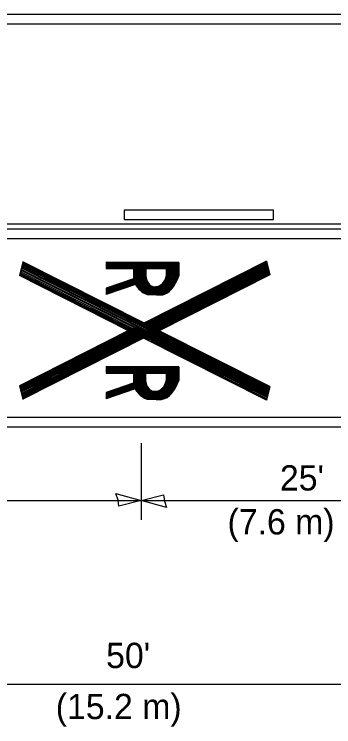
# Model space of a CAD drawing. Extents: x 783925 to 785285, y 2248 to 2688.
# Drawn here: x 784133.6 to 784163.9, y 2431 to 2498.5 of the extents above; entities that cross this region are included whole.
import ezdxf

# ---------------------------------------------------------------- set-up
doc = ezdxf.new("R2010")
doc.units = 0
for name, color, linetype in [('Alignment_EX_50 Notation', 7, 'Continuous'), ('Design_EX_Roadway Dimensions', 7, 'Continuous'), ('Topo_PMK Symbols', 7, 'Continuous')]:
    doc.layers.add(name, color=color, linetype=linetype)

msp = doc.modelspace()

# ---------------------------------------------------------------- linework, layer by layer
at = {"layer": 'Alignment_EX_50 Notation'}
msp.add_line((784104.699, 2478.651), (784202.062, 2478.651), dxfattribs=at)
at = {"layer": 'Design_EX_Roadway Dimensions'}
for p, q in [((784145.653, 2457.868), (784145.653, 2450.588)), ((784115.818, 2452.408), (784145.653, 2452.408)), ((784145.653, 2452.408), (784176.12, 2452.408)), ((784115.818, 2434.992), (784176.12, 2434.992))]:
    msp.add_line(p, q, dxfattribs=at)
for points in [[(784143.253, 2453.075), (784145.653, 2452.408), (784143.524, 2451.875), (784143.45, 2452.464)], [(784148.053, 2451.741), (784145.653, 2452.408), (784147.782, 2452.941), (784147.856, 2452.352)]]:
    msp.add_lwpolyline(points, close=True, dxfattribs=at)
at = {"layer": 'Topo_PMK Symbols'}
for p, q in [((784097.248, 2498.537), (784199.754, 2498.537)), ((784097.248, 2497.638), (784199.604, 2497.638)), ((784134.428, 2475.044), (784134.097, 2473.749)), ((784134.487, 2475.01), (784134.243, 2474.052)), ((784134.546, 2474.981), (784134.39, 2474.36)), ((784145.905, 2469.255), (784134.428, 2475.044)), ((784134.608, 2474.95), (784134.512, 2474.573)), ((784134.616, 2474.78), (784134.572, 2474.801)), ((784146.028, 2469.026), (784134.618, 2474.78)), ((784145.97, 2469.13), (784134.646, 2474.84)), ((784142.336, 2475.036), (784142.336, 2475.036)), ((784149.231, 2475.002), (784142.336, 2475.036)), ((784142.336, 2475.036), (784142.336, 2474.417)), ((784149.231, 2474.969), (784142.336, 2475.003)), ((784149.231, 2474.919), (784142.336, 2474.952)), ((784149.229, 2474.871), (784142.336, 2474.904)), ((784149.229, 2474.82), (784142.336, 2474.854)), ((784149.229, 2474.77), (784142.336, 2474.806)), ((784157.535, 2475.123), (784145.902, 2469.252)), ((784157.554, 2475.058), (784145.931, 2469.192)), ((784157.578, 2474.958), (784145.977, 2469.106)), ((784157.605, 2474.861), (784146.021, 2469.017)), ((784149.231, 2475.002), (784149.231, 2473.731)), ((784157.535, 2475.123), (784157.865, 2473.829)), ((784145.019, 2468.795), (784134.32, 2474.192)), ((784145.127, 2468.832), (784134.357, 2474.266)), ((784146.159, 2468.544), (784134.454, 2474.448)), ((784146.135, 2468.472), (784134.476, 2474.352)), ((784146.188, 2468.667), (784134.507, 2474.561)), ((784146.214, 2468.746), (784134.543, 2474.633)), ((784134.582, 2474.708), (784134.552, 2474.724)), ((784146.224, 2468.835), (784134.58, 2474.706)), ((784149.229, 2474.721), (784142.336, 2474.756)), ((784149.229, 2474.672), (784142.336, 2474.706)), ((784149.229, 2474.621), (784142.336, 2474.656)), ((784149.226, 2474.571), (784142.336, 2474.607)), ((784149.226, 2474.523), (784142.336, 2474.556)), ((784149.226, 2474.472), (784142.336, 2474.508)), ((784149.226, 2474.424), (784142.336, 2474.458)), ((784142.336, 2474.417), (784144.93, 2474.417)), ((784144.93, 2474.417), (784144.93, 2473.44)), ((784144.969, 2474.446), (784144.969, 2472.942)), ((784145.019, 2474.446), (784145.019, 2472.942)), ((784145.067, 2474.446), (784145.067, 2472.942)), ((784145.118, 2474.446), (784145.118, 2472.942)), ((784145.166, 2474.446), (784145.166, 2472.972)), ((784145.216, 2474.446), (784145.216, 2473.008)), ((784145.266, 2474.446), (784145.266, 2473.042)), ((784145.316, 2474.446), (784145.316, 2473.078)), ((784145.365, 2474.433), (784145.365, 2473.137)), ((784145.415, 2474.446), (784145.415, 2473.692)), ((784145.466, 2474.446), (784145.466, 2473.685)), ((784145.514, 2474.446), (784145.514, 2473.704)), ((784145.562, 2474.446), (784145.562, 2473.7)), ((784145.562, 2474.446), (784145.562, 2473.704)), ((784145.612, 2474.434), (784145.612, 2473.695)), ((784145.662, 2474.439), (784145.662, 2473.695)), ((784145.712, 2474.446), (784145.712, 2473.707)), ((784145.762, 2474.446), (784145.762, 2473.712)), ((784145.811, 2474.434), (784145.811, 2473.743)), ((784145.862, 2474.441), (784145.862, 2473.743)), ((784145.91, 2474.432), (784145.91, 2473.743)), ((784145.96, 2474.432), (784145.96, 2473.743)), ((784146.008, 2474.429), (784146.008, 2473.743)), ((784146.058, 2474.415), (784146.058, 2473.743)), ((784157.629, 2474.763), (784146.066, 2468.928)), ((784157.641, 2474.714), (784146.087, 2468.883)), ((784146.092, 2474.388), (784146.092, 2473.743)), ((784148.066, 2474.368), (784146.092, 2474.388)), ((784157.509, 2474.537), (784146.992, 2469.228)), ((784157.554, 2474.448), (784147.036, 2469.142)), ((784157.708, 2474.139), (784147.47, 2468.974)), ((784157.665, 2474.228), (784147.501, 2469.099)), ((784157.62, 2474.316), (784147.534, 2469.227)), ((784157.593, 2474.374), (784147.546, 2469.3)), ((784148.066, 2473.778), (784148.066, 2474.397)), ((784148.106, 2473.781), (784148.106, 2474.4)), ((784148.149, 2474.415), (784148.149, 2473.656)), ((784148.206, 2474.415), (784148.206, 2473.656)), ((784148.254, 2474.415), (784148.254, 2473.656)), ((784148.31, 2474.415), (784148.31, 2473.656)), ((784148.36, 2474.415), (784148.36, 2473.656)), ((784148.404, 2474.415), (784148.404, 2473.656)), ((784148.456, 2474.415), (784148.456, 2473.656)), ((784148.506, 2474.415), (784148.506, 2473.656)), ((784148.556, 2474.415), (784148.556, 2473.656)), ((784148.605, 2474.415), (784148.605, 2473.656)), ((784148.655, 2474.415), (784148.655, 2473.656)), ((784148.701, 2474.415), (784148.701, 2473.626)), ((784148.751, 2474.417), (784148.751, 2473.419)), ((784148.8, 2474.415), (784148.8, 2473.282)), ((784148.851, 2474.415), (784148.851, 2473.376)), ((784148.9, 2474.418), (784148.9, 2473.498)), ((784148.95, 2474.411), (784148.95, 2473.625)), ((784148.998, 2474.417), (784148.998, 2473.656)), ((784149.049, 2474.412), (784149.049, 2473.656)), ((784149.097, 2474.415), (784149.097, 2473.764)), ((784149.147, 2474.411), (784149.147, 2473.764)), ((784149.196, 2474.417), (784149.196, 2473.764)), ((784157.506, 2474.634), (784157.564, 2474.411)), ((784157.552, 2474.66), (784157.66, 2474.235)), ((784157.595, 2474.688), (784157.758, 2474.045)), ((784144.458, 2468.523), (784134.097, 2473.749)), ((784144.513, 2468.532), (784134.112, 2473.778)), ((784144.626, 2468.586), (784134.14, 2473.875)), ((784144.753, 2468.633), (784134.17, 2473.971)), ((784144.897, 2468.709), (784134.26, 2474.073)), ((784144.93, 2473.44), (784142.335, 2472.562)), ((784145.413, 2473.462), (784145.413, 2473.137)), ((784157.865, 2473.829), (784147.347, 2468.523)), ((784157.844, 2473.872), (784147.375, 2468.592)), ((784157.799, 2473.964), (784147.405, 2468.717)), ((784157.754, 2474.051), (784147.44, 2468.846)), ((784145.114, 2472.921), (784142.335, 2471.978)), ((784145.122, 2472.893), (784142.335, 2471.948)), ((784144.954, 2473.414), (784142.346, 2472.531)), ((784144.957, 2473.361), (784142.362, 2472.483)), ((784144.971, 2473.316), (784142.377, 2472.437)), ((784144.954, 2473.258), (784142.392, 2472.389)), ((784144.952, 2473.203), (784142.408, 2472.344)), ((784144.957, 2473.152), (784142.425, 2472.296)), ((784144.959, 2473.102), (784142.442, 2472.25)), ((784144.957, 2473.049), (784142.456, 2472.202)), ((784144.962, 2472.999), (784142.472, 2472.156)), ((784144.964, 2472.946), (784142.487, 2472.108)), ((784145.1, 2472.948), (784142.504, 2472.07)), ((784145.466, 2473.328), (784145.466, 2473.004)), ((784145.514, 2473.107), (784145.514, 2472.942)), ((784145.562, 2472.965), (784145.562, 2472.927)), ((784145.612, 2472.876), (784145.612, 2472.833)), ((784142.335, 2472.562), (784142.335, 2471.948)), ((784142.367, 2472.459), (784142.367, 2471.988)), ((784142.401, 2472.358), (784142.401, 2472)), ((784142.434, 2472.267), (784142.434, 2472.012)), ((784142.466, 2472.171), (784142.466, 2472.022)), ((784146.284, 2472.075), (784146.488, 2472.07)), ((784146.286, 2472.125), (784146.356, 2472.123)), ((784142.499, 2472.065), (784142.499, 2472.034)), ((784146.28, 2471.943), (784147.095, 2471.921)), ((784146.282, 2472.027), (784146.691, 2472.015)), ((784146.282, 2471.976), (784147.095, 2471.955)), ((784147.095, 2471.955), (784147.206, 2471.952)), ((784147.095, 2471.921), (784147.206, 2471.92)), ((784147.206, 2472.003), (784147.506, 2471.993)), ((784147.206, 2471.952), (784147.504, 2471.945)), ((784147.206, 2471.92), (784147.504, 2471.912)), ((784147.498, 2469.378), (784147.224, 2468.3)), ((784145.33, 2468.928), (784134.105, 2463.267)), ((784145.374, 2468.84), (784134.13, 2463.171)), ((784145.418, 2468.752), (784134.156, 2463.071)), ((784146.108, 2468.412), (784145.43, 2468.756)), ((784146.267, 2468.964), (784145.962, 2467.764)), ((784146.339, 2468.998), (784146.022, 2467.751)), ((784146.428, 2469.056), (784146.09, 2467.728)), ((784146.511, 2469.082), (784146.162, 2467.715)), ((784146.62, 2469.147), (784146.25, 2467.69)), ((784146.738, 2469.2), (784146.346, 2467.666)), ((784146.855, 2469.263), (784146.442, 2467.642)), ((784146.958, 2469.274), (784146.538, 2467.616)), ((784147.028, 2469.137), (784146.634, 2467.593)), ((784147.143, 2469.19), (784146.73, 2467.568)), ((784147.261, 2469.25), (784146.826, 2467.544)), ((784147.378, 2469.308), (784147.009, 2467.86)), ((784147.562, 2469.363), (784147.318, 2468.41)), ((784144.462, 2468.528), (784134.097, 2463.3)), ((784144.462, 2468.528), (784134.097, 2463.3)), ((784145.51, 2468.687), (784134.181, 2462.974)), ((784145.634, 2468.638), (784134.206, 2462.876)), ((784145.756, 2468.588), (784134.229, 2462.776)), ((784145.848, 2468.523), (784134.255, 2462.679)), ((784145.962, 2468.47), (784134.279, 2462.58)), ((784146.079, 2468.42), (784134.306, 2462.481)), ((784146.104, 2468.32), (784134.33, 2462.384)), ((784146.049, 2468.182), (784134.356, 2462.285)), ((784146.042, 2468.067), (784134.38, 2462.187)), ((784157.613, 2462.717), (784147.095, 2468.021)), ((784157.658, 2462.806), (784147.141, 2468.11)), ((784157.701, 2462.895), (784147.186, 2468.198)), ((784157.746, 2462.984), (784147.231, 2468.285)), ((784157.792, 2463.071), (784147.275, 2468.376)), ((784157.836, 2463.159), (784147.318, 2468.464)), ((784157.865, 2463.219), (784147.35, 2468.523)), ((784145.998, 2467.932), (784134.406, 2462.088)), ((784145.985, 2467.872), (784134.418, 2462.04)), ((784157.535, 2461.925), (784145.876, 2467.808)), ((784157.548, 2461.976), (784146.195, 2467.701)), ((784157.574, 2462.072), (784146.637, 2467.589)), ((784157.434, 2462.364), (784146.918, 2467.666)), ((784146.937, 2467.58), (784146.922, 2467.52)), ((784157.478, 2462.452), (784146.963, 2467.755)), ((784146.985, 2467.56), (784146.97, 2467.506)), ((784157.523, 2462.54), (784147.008, 2467.844)), ((784147.029, 2467.536), (784147.018, 2467.493)), ((784157.599, 2462.171), (784147.045, 2467.493)), ((784157.569, 2462.628), (784147.052, 2467.932)), ((784149.21, 2465.08), (784142.314, 2465.115)), ((784142.314, 2465.115), (784142.314, 2464.497)), ((784148.108, 2465.037), (784142.314, 2465.066)), ((784148.108, 2464.986), (784142.314, 2465.016)), ((784148.108, 2464.937), (784142.314, 2464.966)), ((784148.108, 2464.887), (784142.314, 2464.916)), ((784148.108, 2464.839), (784142.314, 2464.868)), ((784148.108, 2464.788), (784142.314, 2464.817)), ((784148.108, 2464.74), (784142.314, 2464.769)), ((784148.108, 2464.69), (784142.314, 2464.719)), ((784148.108, 2464.64), (784142.314, 2464.67)), ((784148.118, 2465.08), (784148.118, 2463.845)), ((784148.168, 2465.08), (784148.168, 2463.828)), ((784148.217, 2465.08), (784148.217, 2463.819)), ((784148.266, 2465.08), (784148.266, 2463.804)), ((784148.317, 2465.08), (784148.317, 2463.784)), ((784148.367, 2465.08), (784148.367, 2463.778)), ((784148.415, 2465.08), (784148.415, 2463.737)), ((784148.466, 2465.08), (784148.466, 2463.737)), ((784148.514, 2465.08), (784148.514, 2463.737)), ((784148.564, 2465.08), (784148.564, 2463.737)), ((784148.613, 2465.08), (784148.613, 2463.713)), ((784148.664, 2465.08), (784148.664, 2463.689)), ((784148.713, 2465.08), (784148.713, 2463.677)), ((784148.763, 2465.08), (784148.763, 2463.737)), ((784148.811, 2465.08), (784148.811, 2463.737)), ((784148.862, 2465.08), (784148.862, 2463.737)), ((784148.91, 2465.08), (784148.91, 2463.737)), ((784148.96, 2465.08), (784148.96, 2463.737)), ((784149.01, 2465.08), (784149.01, 2463.737)), ((784149.06, 2465.08), (784149.06, 2463.843)), ((784149.109, 2465.08), (784149.109, 2463.843)), ((784149.159, 2465.08), (784149.159, 2463.843)), ((784149.19, 2465.08), (784149.19, 2463.843)), ((784149.21, 2465.08), (784149.21, 2463.812)), ((784148.108, 2464.59), (784142.314, 2464.619)), ((784148.108, 2464.541), (784142.314, 2464.57)), ((784142.314, 2464.497), (784144.909, 2464.497)), ((784148.11, 2464.496), (784142.319, 2464.526)), ((784144.909, 2464.497), (784144.909, 2463.519)), ((784144.947, 2464.49), (784144.947, 2463.411)), ((784144.998, 2464.49), (784144.998, 2463.257)), ((784145.046, 2464.49), (784145.046, 2463.116)), ((784145.096, 2464.49), (784145.096, 2463.021)), ((784145.144, 2464.49), (784145.144, 2463.021)), ((784145.194, 2464.49), (784145.194, 2463.087)), ((784145.244, 2464.49), (784145.244, 2463.137)), ((784145.294, 2464.49), (784145.294, 2463.18)), ((784145.343, 2464.49), (784145.343, 2463.212)), ((784145.394, 2464.49), (784145.394, 2463.209)), ((784145.442, 2464.49), (784145.442, 2463.128)), ((784145.492, 2464.49), (784145.492, 2463.021)), ((784145.54, 2464.49), (784145.54, 2463.021)), ((784145.59, 2464.49), (784145.59, 2463.021)), ((784145.641, 2464.49), (784145.641, 2463.776)), ((784145.69, 2464.49), (784145.69, 2463.783)), ((784145.739, 2464.49), (784145.739, 2463.785)), ((784145.792, 2464.479), (784145.792, 2463.797)), ((784145.847, 2464.479), (784145.847, 2463.797)), ((784145.9, 2464.479), (784145.9, 2463.797)), ((784145.96, 2464.467), (784145.96, 2463.821)), ((784146.003, 2464.467), (784146.003, 2463.821)), ((784146.037, 2464.467), (784146.037, 2463.821)), ((784146.07, 2464.467), (784146.07, 2463.821)), ((784148.044, 2464.446), (784146.07, 2464.467)), ((784148.044, 2463.856), (784148.044, 2464.475)), ((784148.077, 2463.856), (784148.077, 2464.475)), ((784134.097, 2463.3), (784134.428, 2462.006)), ((784144.899, 2463.546), (784142.312, 2462.669)), ((784144.909, 2463.519), (784142.312, 2462.64)), ((784144.92, 2463.489), (784142.322, 2462.609)), ((784144.935, 2463.442), (784142.338, 2462.561)), ((784144.95, 2463.395), (784142.355, 2462.516)), ((784144.966, 2463.346), (784142.371, 2462.468)), ((784144.983, 2463.3), (784142.386, 2462.422)), ((784145.641, 2463.444), (784145.641, 2463.021)), ((784145.092, 2463), (784142.312, 2462.056)), ((784142.312, 2462.669), (784142.312, 2462.056)), ((784144.999, 2463.252), (784142.401, 2462.374)), ((784145.014, 2463.207), (784142.42, 2462.328)), ((784145.029, 2463.159), (784142.434, 2462.28)), ((784145.046, 2463.113), (784142.45, 2462.235)), ((784145.062, 2463.065), (784142.466, 2462.187)), ((784145.072, 2463.035), (784142.478, 2462.156)), ((784145.69, 2463.286), (784145.69, 2463.021)), ((784157.59, 2462.674), (784157.482, 2462.244)), ((784157.692, 2462.871), (784157.526, 2462.216)), ((784157.865, 2463.219), (784157.535, 2461.925)), ((784157.793, 2463.065), (784157.57, 2462.194)), ((784142.346, 2462.549), (784142.346, 2462.069)), ((784142.394, 2462.381), (784142.394, 2462.085)), ((784142.444, 2462.236), (784142.444, 2462.1)), ((784142.478, 2462.146), (784142.478, 2462.112)), ((784146.259, 2462.055), (784147.074, 2462.034)), ((784146.259, 2462.021), (784147.074, 2462)), ((784146.26, 2462.105), (784146.654, 2462.093)), ((784146.262, 2462.156), (784146.466, 2462.148)), ((784146.265, 2462.204), (784146.33, 2462.201)), ((784147.074, 2462.034), (784147.182, 2462.031)), ((784147.074, 2462), (784147.182, 2461.998)), ((784147.182, 2462.081), (784147.484, 2462.072)), ((784147.182, 2462.031), (784147.483, 2462.024)), ((784147.182, 2461.998), (784147.482, 2461.99)), ((784157.48, 2462.444), (784157.437, 2462.271)), ((784097.248, 2460.306), (784185.896, 2460.306)), ((784097.248, 2459.408), (784174.486, 2459.408))]:
    msp.add_line(p, q, dxfattribs=at)
for points in [[(784144.03, 2479.056), (784158.219, 2479.056), (784158.219, 2479.956), (784144.03, 2479.956)], [(784103.886, 2477.256), (784191.151, 2477.256), (784191.54, 2478.156), (784103.886, 2478.156)]]:
    msp.add_lwpolyline(points, close=True, dxfattribs=at)
for centre, major_axis, ratio, start_param, end_param in [((784146.91, 2473.85), (0, -1.85), 0.819011, 4.805222, 5.835491), ((784146.91, 2473.85), (0, -1.817), 0.81572, 4.805222, 5.875247), ((784146.91, 2473.85), (0, -1.784), 0.812308, 4.805222, 5.92133), ((784146.91, 2473.85), (0, -1.734), 0.806945, 4.805222, 6.006717), ((784146.91, 2473.85), (0, -1.685), 0.801267, 4.805222, 6.141434), ((784146.91, 2473.85), (0, -1.635), 0.795245, 4.805222, 6.345643), ((784146.91, 2473.85), (0, -1.586), 0.788847, 4.805222, 6.350397), ((784146.91, 2473.85), (0, -1.536), 0.782036, 4.805222, 6.352488), ((784146.91, 2473.85), (0, -1.487), 0.77477, 4.805222, 6.359666), ((784146.91, 2473.85), (0, -1.437), 0.767004, 4.805222, 6.364053), ((784146.91, 2473.85), (0, -1.387), 0.758683, 4.805222, 6.374269), ((784146.91, 2473.85), (0, -1.338), 0.749745, 4.805222, 6.381794), ((784146.91, 2473.85), (0, -1.288), 0.740121, 4.805222, 6.388021), ((784146.91, 2473.85), (0, -1.239), 0.729726, 4.805222, 6.413666), ((784146.91, 2473.85), (0, -1.189), 0.718465, 4.805222, 6.413666), ((784146.91, 2473.85), (0, -1.156), 0.710421, 4.805222, 6.413666), ((784147.061, 2474.17), (0, -2.177), 0.804914, 6.238649, 7.587555), ((784147.061, 2474.17), (0, -2.127), 0.80037, 6.238649, 7.587555), ((784147.061, 2474.17), (0, -2.077), 0.795608, 6.238649, 7.587555), ((784147.061, 2474.17), (0, -2.028), 0.790614, 6.238649, 7.587555), ((784147.061, 2474.17), (0, -1.978), 0.785369, 6.238649, 7.587555), ((784147.061, 2474.17), (0, -1.929), 0.779855, 6.238649, 7.587555), ((784147.061, 2474.17), (0, -1.879), 0.77405, 6.238649, 7.587555), ((784147.061, 2474.17), (0, -1.83), 0.767931, 6.238649, 7.587555), ((784147.061, 2474.17), (0, -1.78), 0.761472, 6.238649, 7.559162), ((784147.061, 2474.17), (0, -1.731), 0.754642, 6.238649, 7.54781), ((784147.061, 2474.17), (0, -1.681), 0.747409, 6.238649, 7.53392), ((784147.061, 2474.17), (0, -1.631), 0.739738, 6.238649, 7.526767), ((784147.061, 2474.17), (0, -1.582), 0.731586, 6.238649, 7.517947), ((784147.061, 2474.17), (0, -1.532), 0.722906, 6.238649, 7.543255), ((784147.061, 2474.17), (0, -1.499), 0.716801, 6.238649, 7.587555), ((784147.061, 2474.17), (0, -1.466), 0.710421, 6.238649, 7.587555), ((784147.468, 2476.58), (0.025, -4.485), 0.452431, 0.090793, 0.861661), ((784147.468, 2476.58), (0.025, -4.534), 0.458415, 0.090793, 0.911317), ((784147.468, 2476.58), (0.026, -4.584), 0.464269, 0.090793, 0.911317), ((784147.468, 2476.58), (0.026, -4.633), 0.469999, 0.090793, 0.911317), ((784147.468, 2476.58), (0.026, -4.666), 0.473751, 0.090793, 0.911317), ((784147.468, 2476.58), (0.025, -4.435), 0.446313, 0.175329, 0.845236), ((784146.649, 2474.741), (0, -2.846), 0.710421, 5.408399, 6.034607), ((784146.649, 2474.741), (0, -2.813), 0.70702, 5.408399, 6.030273), ((784146.649, 2474.741), (0, -2.763), 0.701767, 5.408399, 6.023651), ((784146.649, 2474.741), (0, -2.714), 0.696322, 5.408399, 6.016605), ((784146.649, 2474.741), (0, -2.664), 0.690674, 5.408399, 6.009203), ((784146.649, 2474.741), (0, -2.615), 0.684812, 5.408399, 6.024676), ((784146.649, 2474.741), (0, -2.565), 0.678724, 5.408399, 5.909135), ((784146.649, 2474.741), (0, -2.516), 0.672396, 5.408399, 5.785145), ((784146.649, 2474.741), (0, -2.466), 0.665813, 5.408399, 5.665364), ((784147.271, 2476.323), (0.025, -4.435), 0.446313, 0.631445, 0.845236), ((784146.649, 2474.741), (0, -2.664), 0.690674, 6.009203, 6.099566), ((784146.649, 2474.741), (0, -2.714), 0.696322, 6.016605, 6.099638), ((784146.607, 2474.758), (0, -2.631), 0.686791, 6.046844, 6.099615), ((784146.91, 2473.85), (0, -1.85), 0.819011, 5.835491, 6.332178), ((784146.91, 2473.85), (0, -1.817), 0.81572, 5.875247, 6.333269), ((784146.91, 2473.85), (0, -1.784), 0.812308, 5.92133, 6.335065), ((784146.91, 2473.85), (0, -1.734), 0.806945, 6.006717, 6.338346), ((784146.91, 2473.85), (0, -1.685), 0.801267, 6.141434, 6.34191), ((784146.649, 2474.741), (0, -2.763), 0.701767, 6.023651, 6.099623), ((784146.649, 2474.741), (0, -2.813), 0.70702, 6.030273, 6.099546), ((784146.649, 2474.741), (0, -2.846), 0.710421, 6.034607, 6.099553), ((784147.468, 2476.58), (0.025, -4.534), 0.458415, 0.004616, 0.090793), ((784147.468, 2476.58), (0.026, -4.584), 0.464269, 0.004616, 0.090793), ((784147.468, 2476.58), (0.026, -4.633), 0.469999, 0.004616, 0.090793), ((784147.468, 2476.58), (0.026, -4.666), 0.473751, 0.004616, 0.090793), ((784146.888, 2463.929), (0, -1.635), 0.795245, 4.805222, 6.347802), ((784146.888, 2463.929), (0, -1.586), 0.788847, 4.805222, 6.351333), ((784146.888, 2463.929), (0, -1.536), 0.782036, 4.805222, 6.356286), ((784146.888, 2463.929), (0, -1.487), 0.77477, 4.805222, 6.35927), ((784146.888, 2463.929), (0, -1.437), 0.767004, 4.805222, 6.368242), ((784146.888, 2463.929), (0, -1.387), 0.758683, 4.805222, 6.372499), ((784146.888, 2463.929), (0, -1.338), 0.749745, 4.805222, 6.381171), ((784146.888, 2463.929), (0, -1.288), 0.740121, 4.805222, 6.413666), ((784146.888, 2463.929), (0, -1.239), 0.729726, 4.805222, 6.413666), ((784146.888, 2463.929), (0, -1.189), 0.718465, 4.805222, 6.413666), ((784146.888, 2463.929), (0, -1.156), 0.710421, 4.805222, 6.413666), ((784147.04, 2464.249), (0, -2.177), 0.804914, 6.238649, 7.587555), ((784147.04, 2464.249), (0, -2.127), 0.80037, 6.238649, 7.587555), ((784147.04, 2464.249), (0, -2.077), 0.795608, 6.238649, 7.587555), ((784147.04, 2464.249), (0, -2.044), 0.792305, 6.238649, 7.587555), ((784147.04, 2464.249), (0, -1.995), 0.787146, 6.238649, 7.587555), ((784147.04, 2464.249), (0, -1.945), 0.781724, 6.238649, 7.587555), ((784147.04, 2464.249), (0, -1.896), 0.776019, 6.238649, 7.587555), ((784147.04, 2464.249), (0, -1.846), 0.770008, 6.238649, 7.587555), ((784147.04, 2464.249), (0, -1.797), 0.763664, 6.238649, 7.587555), ((784147.04, 2464.249), (0, -1.747), 0.756961, 6.238649, 7.587555), ((784147.04, 2464.249), (0, -1.698), 0.749867, 6.238649, 7.587555), ((784147.04, 2464.249), (0, -1.648), 0.742346, 6.238649, 7.587555), ((784147.04, 2464.249), (0, -1.598), 0.734359, 6.238649, 7.587555), ((784147.04, 2464.249), (0, -1.549), 0.725861, 6.238649, 7.587555), ((784147.04, 2464.249), (0, -1.499), 0.716801, 6.238649, 7.587555), ((784147.04, 2464.249), (0, -1.466), 0.710421, 6.238649, 7.587555), ((784147.446, 2466.659), (0.025, -4.485), 0.452431, 0.090793, 0.85853), ((784147.446, 2466.659), (0.025, -4.534), 0.458415, 0.090793, 0.911317), ((784147.446, 2466.659), (0.026, -4.584), 0.464269, 0.090793, 0.911317), ((784147.446, 2466.659), (0.026, -4.633), 0.469999, 0.090793, 0.911317), ((784147.446, 2466.659), (0.026, -4.666), 0.473751, 0.090793, 0.911317), ((784147.446, 2466.659), (0.025, -4.435), 0.446313, 0.167003, 0.84785), ((784147.446, 2466.659), (0.025, -4.385), 0.440057, 0.367974, 0.839712), ((784147.446, 2466.659), (0.024, -4.336), 0.433658, 0.610116, 0.829993), ((784147.446, 2466.659), (0.024, -4.286), 0.427111, 0.731783, 0.819075), ((784147.446, 2466.659), (0.024, -4.253), 0.422662, 0.780012, 0.810154), ((784146.627, 2464.82), (0, -2.846), 0.710421, 5.408399, 6.034607), ((784146.627, 2464.82), (0, -2.813), 0.70702, 5.408399, 6.030273), ((784146.627, 2464.82), (0, -2.763), 0.701767, 5.408399, 6.023651), ((784146.627, 2464.82), (0, -2.714), 0.696322, 5.408399, 6.016605), ((784146.627, 2464.82), (0, -2.664), 0.690674, 5.408399, 6.009203), ((784146.627, 2464.82), (0, -2.615), 0.684812, 5.408399, 6.033813), ((784146.627, 2464.82), (0, -2.565), 0.678724, 5.408399, 5.908729), ((784146.627, 2464.82), (0, -2.516), 0.672396, 5.408399, 5.782304), ((784146.627, 2464.82), (0, -2.466), 0.665813, 5.408399, 5.656915), ((784146.888, 2463.929), (0, -1.85), 0.819011, 5.214277, 5.835491), ((784146.888, 2463.929), (0, -1.817), 0.81572, 5.23258, 5.875247), ((784146.888, 2463.929), (0, -1.784), 0.812308, 5.244984, 5.92133), ((784146.888, 2463.929), (0, -1.734), 0.806945, 5.261075, 6.006717), ((784146.888, 2463.929), (0, -1.685), 0.801267, 5.208799, 6.141434), ((784146.627, 2464.82), (0, -2.664), 0.690674, 6.009203, 6.099566), ((784146.627, 2464.82), (0, -2.714), 0.696322, 6.016605, 6.099638), ((784146.627, 2464.82), (0, -2.763), 0.701767, 6.023651, 6.099623), ((784146.627, 2464.82), (0, -2.813), 0.70702, 6.030273, 6.099546), ((784146.627, 2464.82), (0, -2.846), 0.710421, 6.034607, 6.099553), ((784146.888, 2463.929), (0, -1.85), 0.819011, 5.835491, 6.330526), ((784146.888, 2463.929), (0, -1.817), 0.81572, 5.875247, 6.334063), ((784146.888, 2463.929), (0, -1.784), 0.812308, 5.92133, 6.337728), ((784146.888, 2463.929), (0, -1.734), 0.806945, 6.006717, 6.33968), ((784146.888, 2463.929), (0, -1.685), 0.801267, 6.141434, 6.345225), ((784147.446, 2466.659), (0.025, -4.534), 0.458415, 0.004616, 0.090793), ((784147.446, 2466.659), (0.026, -4.584), 0.464269, 0.004616, 0.090793), ((784147.446, 2466.659), (0.026, -4.633), 0.469999, 0.004616, 0.090793), ((784147.446, 2466.659), (0.026, -4.666), 0.473751, 0.004616, 0.090793)]:
    msp.add_ellipse(centre, major_axis=major_axis, ratio=ratio, start_param=start_param, end_param=end_param, dxfattribs=at)

# ---------------------------------------------------------------- texts
at = {"layer": 'Design_EX_Roadway Dimensions'}
for s, p in [("25'", (784158.815, 2453.364)), ('(7.6 m)', (784153.843, 2449.195)), ("50'", (784142.322, 2436.521)), ('(15.2 m)', (784137.541, 2431.679))]:
    msp.add_text(s, height=2.4, dxfattribs=at).set_placement(p)

doc.saveas('drawing.dxf')
